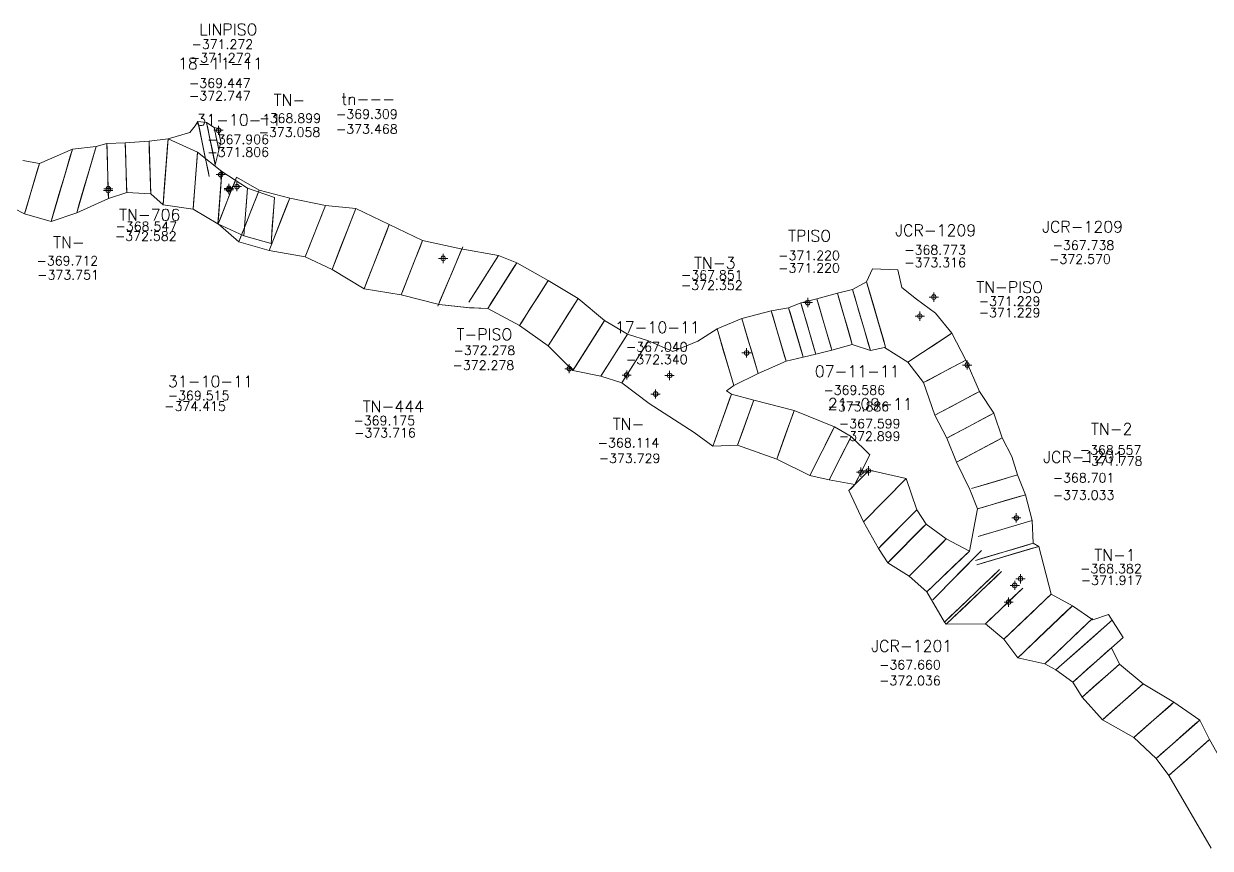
# Model space of a CAD drawing. Extents: x 0 to 99091, y -1812 to 13278.
# Drawn here: x 10564.3 to 10693, y 9902.8 to 9992.3 of the extents above; entities that cross this region are included whole.
import ezdxf
from ezdxf.enums import TextEntityAlignment as Align

# ---------------------------------------------------------------- set-up
doc = ezdxf.new("R2010")
doc.units = 0
doc.header["$MEASUREMENT"] = 0
doc.header["$PDMODE"] = 34
doc.header["$PDSIZE"] = 0.5
for name, color, linetype in [('F-440-8181-E-SCR', 1, 'Continuous'), ('F-440-8181-E-SE', 5, 'Continuous'), ('F-450-7820-W-FI2', 7, 'Continuous'), ('F-450-7820-W-FIC', 226, 'Continuous'), ('F-450-7820-W-SCR', 1, 'Continuous'), ('F-450-7820-W-SEC', 1, 'Continuous'), ('PE', 1, 'Continuous')]:
    doc.layers.add(name, color=color, linetype=linetype)
doc.styles.add('ROMAND', font='ROMAND.SHX')
doc.styles.add('ROMANS', font='ROMANS.SHX', dxfattribs={"width": 2.5})

# ---------------------------------------------------------------- blocks, each defined once
blk = doc.blocks.new('F2')
at = {"lineweight": 0}
blk.add_point((0, 0), dxfattribs=at)
at = {"lineweight": 0, "style": 'ROMAND'}
for tag, height, p in [('NOMBRE', 1.25, (0.2, 6.62)), ('CIELO', 1, (0.14, 4.62)), ('PISO', 1, (0.14, 3.25))]:
    blk.add_attdef(tag, text='', height=height, dxfattribs=at).set_placement(p, align=Align.CENTER)
at = {"lineweight": 0, "style": 'ROMANS', "flags": 1}
for tag, p in [('MINA', (-0.07, -3.26)), ('LOCALIZACION', (-0.07, -4.93)), ('ESTRUCTURA', (-0.07, -6.62)), ('NIVEL', (-0.07, -8.29)), ('OBRA', (-0.07, -10.12)), ('FECHA', (-0.07, -11.79)), ('ATRAS', (-0.07, -13.48)), ('TOPOGRAFO', (2.67, -15.3))]:
    blk.add_attdef(tag, text='', height=1.25, dxfattribs=at).set_placement(p, align=Align.CENTER)

msp = doc.modelspace()

# ---------------------------------------------------------------- linework, layer by layer
at = {"layer": 'F-440-8181-E-SCR', "color": 1, "linetype": 'Continuous', "lineweight": 0, "flags": 128}
for elevation in [-369.45, -372.75]:
    msp.add_lwpolyline([(10585.39, 9980.9), (10585.69, 9979.43)], dxfattribs=dict(at, elevation=elevation))
at = {"layer": 'F-440-8181-E-SCR', "color": 1, "linetype": 'Continuous', "lineweight": 0}
for points in [[(10585.39, 9980.9, -369.45), (10584.96, 9981.02, -369.56), (10584.13, 9981.57, -369.69), (10583.19, 9981.68, -369.82), (10582.88, 9981.21, -369.73), (10582.31, 9980.48, -369.86), (10579.94, 9979.79, -368.79)], [(10585.39, 9980.9, -372.75), (10584.96, 9981.02, -372.76), (10584.13, 9981.57, -372.79), (10583.19, 9981.68, -372.72), (10582.88, 9981.21, -372.53), (10582.31, 9980.48, -372.76), (10579.94, 9979.79, -373.79)], [(10564.37, 9971.65, -367.84), (10563.25, 9972.23, -368.28), (10559.68, 9972.2, -368.01), (10556.77, 9973.96, -367.95), (10553.97, 9975.37, -367.67), (10551.05, 9977.77, -367.51), (10548.19, 9978.67, -367.43), (10545.33, 9979.58, -367.46)], [(10564.37, 9971.65, -372.64), (10563.25, 9972.23, -372.58), (10559.68, 9972.2, -372.71), (10556.77, 9973.96, -372.75), (10553.97, 9975.37, -372.87), (10551.05, 9977.77, -372.91), (10548.19, 9978.67, -373.03), (10545.33, 9979.58, -373.06)], [(10564.2, 9977.44, -368.2), (10565.98, 9977.12, -367.84), (10569.56, 9978.68, -367.34), (10572.14, 9978.96, -366.97), (10573.3, 9979.29, -368.19)], [(10564.2, 9977.44, -372.7), (10565.98, 9977.12, -372.64), (10569.56, 9978.68, -372.44), (10572.14, 9978.96, -372.57), (10573.3, 9979.29, -372.59)], [(10577.89, 9979.53, -367.63), (10575.3, 9979.35, -367.67), (10573.3, 9979.29, -368.19)], [(10577.89, 9979.53, -372.43), (10575.3, 9979.35, -372.47), (10573.3, 9979.29, -372.59)], [(10591.49, 9973.41, -369.19), (10588.56, 9974.43, -368.69), (10585.79, 9976.25, -368.99), (10583.14, 9978.35, -368.99), (10579.94, 9979.79, -368.79), (10577.89, 9979.53, -367.63)], [(10591.49, 9973.41, -373.49), (10588.56, 9974.43, -373.79), (10585.79, 9976.25, -373.59), (10583.14, 9978.35, -373.59), (10579.94, 9979.79, -373.79), (10577.89, 9979.53, -372.43)], [(10585.69, 9979.43, -369.45), (10585.46, 9978.57, -369.56), (10585.07, 9976.96, -369.69), (10585.02, 9976.86, -369.7)], [(10585.69, 9979.43, -372.75), (10585.46, 9978.57, -372.76), (10585.07, 9976.96, -372.79), (10585.02, 9976.86, -372.78)], [(10564.37, 9971.65, -367.84), (10564.37, 9971.65, -367.84), (10567.25, 9970.81, -367.34), (10570.03, 9971.76, -366.97), (10573.48, 9973.3, -368.19)], [(10564.37, 9971.65, -372.64), (10564.37, 9971.65, -372.64), (10567.25, 9970.81, -372.44), (10570.03, 9971.76, -372.57), (10573.48, 9973.3, -372.59)], [(10578.06, 9973.83, -367.63), (10575.46, 9973.95, -367.67), (10573.48, 9973.3, -368.19)], [(10578.06, 9973.83, -372.43), (10575.46, 9973.95, -372.47), (10573.48, 9973.3, -372.59)], [(10591.12, 9968.43, -369.19), (10588.17, 9969.25, -368.69), (10585.36, 9970.56, -368.99), (10582.68, 9972.17, -368.99), (10579.4, 9972.61, -368.79), (10578.06, 9973.83, -367.63)], [(10591.12, 9968.43, -373.49), (10588.17, 9969.25, -373.79), (10585.36, 9970.56, -373.59), (10582.68, 9972.17, -373.59), (10579.4, 9972.61, -373.79), (10578.06, 9973.83, -372.43)]]:
    msp.add_polyline3d(points, dxfattribs=at)
at = {"layer": 'F-440-8181-E-SE', "linetype": 'Continuous', "lineweight": 0}
for points in [[(10583.19, 9981.68, -372.72), (10584.41, 9975.7, -372.72), (10584.41, 9975.7, -371.04), (10584.29, 9976.3, -370.19), (10583.95, 9977.94, -369.82), (10583.65, 9979.44, -369.82), (10583.31, 9981.08, -370.19), (10583.19, 9981.68, -371.04), (10583.19, 9981.68, -372.72)], [(10584.13, 9981.57, -372.79), (10585.07, 9976.96, -372.79), (10585.07, 9976.96, -370.99), (10584.98, 9977.42, -370.08), (10584.72, 9978.69, -369.69), (10584.48, 9979.84, -369.69), (10584.23, 9981.11, -370.08), (10584.13, 9981.57, -370.99), (10584.13, 9981.57, -372.79)], [(10584.96, 9981.02, -372.76), (10585.46, 9978.57, -372.76), (10585.46, 9978.57, -370.91), (10585.41, 9978.81, -369.96), (10585.27, 9979.49, -369.56), (10585.14, 9980.1, -369.56), (10585.01, 9980.77, -369.96), (10584.96, 9981.02, -370.91), (10584.96, 9981.02, -372.76)], [(10585.39, 9980.9, -372.75), (10585.69, 9979.43, -372.75), (10585.69, 9979.43, -370.83), (10585.66, 9979.58, -369.86), (10585.58, 9979.98, -369.45), (10585.5, 9980.35, -369.45), (10585.42, 9980.76, -369.86), (10585.39, 9980.9, -370.83), (10585.39, 9980.9, -372.75)], [(10573.3, 9979.29, -372.59), (10573.48, 9973.3, -372.59), (10573.48, 9973.3, -370.03), (10573.46, 9973.9, -368.74), (10573.41, 9975.54, -368.19), (10573.37, 9977.04, -368.19), (10573.32, 9978.69, -368.74), (10573.3, 9979.29, -370.03), (10573.3, 9979.29, -372.59)], [(10575.3, 9979.35, -372.47), (10575.46, 9973.95, -372.47), (10575.46, 9973.95, -369.69), (10575.44, 9974.49, -368.28), (10575.4, 9975.98, -367.67), (10575.36, 9977.33, -367.67), (10575.31, 9978.81, -368.28), (10575.3, 9979.35, -369.69), (10575.3, 9979.35, -372.47)], [(10577.89, 9979.53, -372.43), (10578.06, 9973.83, -372.43), (10578.06, 9973.83, -369.65), (10578.04, 9974.4, -368.23), (10578, 9975.97, -367.63), (10577.95, 9977.39, -367.63), (10577.91, 9978.96, -368.23), (10577.89, 9979.53, -369.65), (10577.89, 9979.53, -372.43)], [(10579.94, 9979.79, -373.79), (10579.4, 9972.61, -373.79), (10579.4, 9972.61, -370.89), (10579.45, 9973.33, -369.42), (10579.6, 9975.31, -368.79), (10579.74, 9977.1, -368.79), (10579.88, 9979.08, -369.42), (10579.94, 9979.79, -370.89), (10579.94, 9979.79, -373.79)], [(10567.25, 9970.81, -372.44), (10569.56, 9978.68, -372.44), (10569.56, 9978.68, -369.49), (10569.33, 9977.89, -367.99), (10568.69, 9975.73, -367.34), (10568.11, 9973.76, -367.34), (10567.48, 9971.6, -367.99), (10567.25, 9970.81, -369.49), (10567.25, 9970.81, -372.44)], [(10570.03, 9971.76, -372.57), (10572.14, 9978.96, -372.57), (10572.14, 9978.96, -369.32), (10571.93, 9978.24, -367.67), (10571.35, 9976.26, -366.97), (10570.82, 9974.46, -366.97), (10570.24, 9972.48, -367.67), (10570.03, 9971.76, -369.32), (10570.03, 9971.76, -372.57)], [(10583.14, 9978.35, -373.59), (10582.68, 9972.17, -373.59), (10582.68, 9972.17, -370.92), (10582.72, 9972.79, -369.57), (10582.85, 9974.49, -368.99), (10582.97, 9976.03, -368.99), (10583.09, 9977.73, -369.57), (10583.14, 9978.35, -370.92), (10583.14, 9978.35, -373.59)], [(10564.37, 9971.65, -372.64), (10565.98, 9977.12, -372.64), (10565.98, 9977.12, -369.86), (10565.82, 9976.58, -368.45), (10565.38, 9975.07, -367.84), (10564.97, 9973.71, -367.84), (10564.53, 9972.2, -368.45), (10564.37, 9971.65, -369.86), (10564.37, 9971.65, -372.64)], [(10585.79, 9976.25, -373.59), (10585.36, 9970.56, -373.59), (10585.36, 9970.56, -370.92), (10585.41, 9971.13, -369.57), (10585.52, 9972.69, -368.99), (10585.63, 9974.11, -368.99), (10585.75, 9975.68, -369.57), (10585.79, 9976.25, -370.92), (10585.79, 9976.25, -373.59)], [(10588.56, 9974.43, -373.79), (10588.17, 9969.25, -373.79), (10588.17, 9969.25, -370.83), (10588.21, 9969.77, -369.33), (10588.32, 9971.19, -368.69), (10588.42, 9972.49, -368.69), (10588.52, 9973.92, -369.33), (10588.56, 9974.43, -370.83), (10588.56, 9974.43, -373.79)], [(10591.49, 9973.41, -373.49), (10591.12, 9968.43, -373.49), (10591.12, 9968.43, -371), (10591.16, 9968.92, -369.73), (10591.26, 9970.3, -369.19), (10591.35, 9971.54, -369.19), (10591.46, 9972.91, -369.73), (10591.49, 9973.41, -371), (10591.49, 9973.41, -373.49)]]:
    msp.add_polyline3d(points, dxfattribs=at)
at = {"layer": 'F-450-7820-W-SCR', "color": 1, "linetype": 'Continuous', "lineweight": 0, "flags": 128}
for points, elevation in [([(10692.97, 9914.61), (10697.1, 9907.33)], -368.2), ([(10692.97, 9914.61), (10697.1, 9907.33)], -372.4), ([(10688.54, 9910.71), (10693.13, 9902.82)], -372.4), ([(10688.54, 9910.71), (10693.13, 9902.82)], -368.2)]:
    msp.add_lwpolyline(points, dxfattribs=dict(at, elevation=elevation))
at = {"layer": 'F-450-7820-W-SCR', "color": 1, "linetype": 'Continuous', "lineweight": 0}
for points in [[(10587.38, 9975.61, -368.38), (10589.84, 9974.21, -368.18), (10593.15, 9973.34, -368.38), (10597.03, 9972.56, -368.48), (10600.34, 9972.23, -367.88), (10603.95, 9970.48, -368.28), (10607.56, 9968.74, -368.78), (10611.73, 9967.85, -369.08), (10615.81, 9967.14, -369.39)], [(10587.38, 9975.61, -375.18), (10589.84, 9974.21, -373.38), (10593.15, 9973.34, -373.38), (10597.03, 9972.56, -373.38), (10600.34, 9972.23, -373.38), (10603.95, 9970.48, -373.38), (10607.56, 9968.74, -373.48), (10611.73, 9967.85, -373.48), (10615.81, 9967.14, -374.29)], [(10585.4, 9970.58, -368.38), (10587.64, 9968.63, -368.18), (10590.91, 9967.66, -368.38), (10594.83, 9966.98, -368.48), (10597.74, 9965.62, -367.88), (10601.21, 9963.5, -368.28), (10605.26, 9962.88, -368.78), (10609.35, 9961.8, -369.08), (10612.41, 9961.48, -369.21)], [(10585.4, 9970.58, -375.18), (10587.64, 9968.63, -373.38), (10590.91, 9967.66, -373.38), (10594.83, 9966.98, -373.38), (10597.74, 9965.62, -373.38), (10601.21, 9963.5, -373.38), (10605.26, 9962.88, -373.48), (10609.35, 9961.8, -373.48), (10612.66, 9961.47, -373.58)], [(10615.81, 9967.14, -374.29), (10617.8, 9966.35, -374.38), (10621.2, 9964.43, -373.96), (10624.46, 9962.47, -373.75), (10627.31, 9960.07, -373.73), (10629.82, 9958.6, -373.62), (10632.08, 9957.87, -373.61)], [(10615.81, 9967.14, -369.39), (10617.8, 9966.35, -369.48), (10621.2, 9964.43, -369.56), (10624.46, 9962.47, -368.55), (10627.31, 9960.07, -368.83), (10629.82, 9958.6, -368.72), (10632.08, 9957.87, -369.01)], [(10647.29, 9961.46, -367.85), (10647.29, 9961.46, -367.85), (10648.61, 9962.01, -368.42), (10650.37, 9962.42, -368.62), (10652.58, 9963.06, -368.93), (10654.24, 9963.43, -368.73), (10655.76, 9964.29, -368.04), (10656.4, 9965.7, -367.65), (10659.13, 9965.59, -367.65), (10659.57, 9963.67, -367.75)], [(10647.29, 9961.46, -372.45), (10647.29, 9961.46, -372.45), (10648.61, 9962.01, -372.62), (10650.37, 9962.42, -372.62), (10652.58, 9963.06, -372.63), (10654.24, 9963.43, -372.63), (10655.76, 9964.29, -372.74), (10656.4, 9965.7, -372.55), (10659.13, 9965.59, -372.45), (10659.57, 9963.64, -372.45)], [(10659.57, 9963.67, -367.75), (10659.57, 9963.67, -367.75), (10659.57, 9963.67, -367.75), (10661.17, 9962.39, -367.7), (10663.24, 9960.87, -367.63), (10665.02, 9958.69, -367.95)], [(10659.57, 9963.64, -372.45), (10659.57, 9963.64, -372.45), (10659.57, 9963.64, -372.45), (10661.17, 9962.39, -372.6), (10663.24, 9960.87, -372.63), (10665.02, 9958.69, -372.45)], [(10612.41, 9961.48, -369.21), (10614.64, 9961.37, -369.48), (10618.09, 9959.53, -369.56), (10621.19, 9957.33, -368.55), (10623.88, 9954.67, -368.83), (10626.92, 9954.04, -368.72), (10629.18, 9953.31, -369.01)], [(10612.66, 9961.47, -373.58), (10614.64, 9961.37, -374.38), (10618.09, 9959.53, -373.96), (10621.19, 9957.33, -373.75), (10623.88, 9954.67, -373.73), (10626.92, 9954.04, -373.62), (10629.18, 9953.31, -373.61)], [(10632.08, 9957.87, -369.01), (10634.72, 9956.73, -367.54), (10637.42, 9957.82, -367.44), (10639.52, 9959.17, -367.95), (10642.22, 9960.28, -368.05), (10645.41, 9961.12, -367.65), (10647.29, 9961.46, -367.85), (10647.29, 9961.46, -367.85)], [(10632.08, 9957.87, -373.61), (10634.72, 9956.73, -372.34), (10637.42, 9957.82, -372.34), (10639.52, 9959.17, -372.25), (10642.22, 9960.28, -372.35), (10645.41, 9961.12, -372.45), (10647.29, 9961.46, -372.45), (10647.29, 9961.46, -372.45)], [(10665.02, 9958.69, -367.95), (10666.52, 9955.78, -368.02), (10667.99, 9952.37, -367.19), (10669.57, 9950.04, -368.09), (10670.45, 9947.34, -367.69), (10671.53, 9945.34, -367.75)], [(10665.02, 9958.69, -372.45), (10666.52, 9955.78, -372.32), (10667.99, 9952.37, -372.39), (10669.57, 9950.04, -372.29), (10670.45, 9947.34, -372.29), (10671.53, 9945.34, -371.95)], [(10648.88, 9956.09, -372.45), (10648.88, 9956.09, -372.45), (10650.23, 9956.44, -372.62), (10651.98, 9956.85, -372.62), (10654.19, 9957.49, -372.63), (10656.16, 9956.81, -372.63), (10657.69, 9957.16, -372.73)], [(10648.88, 9956.09, -367.85), (10648.88, 9956.09, -367.85), (10650.23, 9956.44, -368.42), (10651.98, 9956.85, -368.62), (10654.19, 9957.49, -368.93), (10656.16, 9956.81, -368.73), (10657.69, 9957.16, -368.09)], [(10657.69, 9957.16, -372.73), (10657.69, 9957.16, -372.73), (10660.24, 9955.57, -372.45)], [(10657.69, 9957.16, -368.09), (10657.69, 9957.16, -368.09), (10660.24, 9955.57, -367.95)], [(10640.54, 9952.44, -372.28), (10641.33, 9953.03, -372.25), (10643.97, 9954.33, -372.35), (10647.02, 9955.65, -372.45), (10648.88, 9956.09, -372.45), (10648.88, 9956.09, -372.45)], [(10640.54, 9952.44, -367.75), (10641.33, 9953.03, -367.95), (10643.97, 9954.33, -368.05), (10647.02, 9955.65, -367.65), (10648.88, 9956.09, -367.85), (10648.88, 9956.09, -367.85)], [(10660.24, 9955.57, -367.95), (10661.93, 9953.34, -368.02), (10663.14, 9949.79, -367.19), (10664.45, 9947.32, -368.09), (10665.5, 9944.71, -367.69), (10666.96, 9941.75, -367.67)], [(10660.24, 9955.57, -372.45), (10661.93, 9953.34, -372.32), (10663.14, 9949.79, -372.39), (10664.45, 9947.32, -372.29), (10665.5, 9944.71, -372.29), (10666.96, 9941.75, -372.17)], [(10637.05, 9947.92, -373.65), (10632.15, 9951.06, -372.34), (10629.18, 9953.31, -373.61)], [(10637.05, 9947.92, -368.55), (10632.15, 9951.06, -367.54), (10629.18, 9953.31, -369.01)], [(10652.26, 9948.55, -373.22), (10647.88, 9950.31, -373.69), (10643.51, 9951.45, -373.57), (10641.09, 9952.1, -373.66), (10640.54, 9952.44, -372.28)], [(10652.26, 9948.55, -367.92), (10647.88, 9950.31, -368.39), (10643.51, 9951.45, -368.77), (10641.09, 9952.1, -368.76), (10640.54, 9952.44, -367.75)], [(10656.09, 9945.49, -368.29), (10654.09, 9947.51, -367.52), (10652.26, 9948.55, -367.92)], [(10656.09, 9945.49, -373.09), (10654.09, 9947.51, -373.12), (10652.26, 9948.55, -373.22)], [(10649.6, 9943.28, -367.92), (10646, 9945.03, -368.39), (10641.76, 9946.55, -368.77), (10639.07, 9946.45, -368.76), (10637.05, 9947.92, -368.55)], [(10649.6, 9943.28, -373.22), (10646, 9945.03, -373.69), (10641.76, 9946.55, -373.57), (10639.07, 9946.45, -373.66), (10637.05, 9947.92, -373.65)], [(10671.53, 9945.34, -367.75), (10672.13, 9943.33, -367.98), (10672.98, 9941.18, -367.91), (10673.71, 9938.38, -368.22), (10673.82, 9935.91, -368.34), (10674.44, 9935.57, -368.32), (10675.79, 9930.39, -366.6)], [(10671.53, 9945.34, -371.95), (10672.13, 9943.33, -371.88), (10672.98, 9941.18, -372.01), (10673.71, 9938.38, -372.02), (10673.82, 9935.91, -371.94), (10674.44, 9935.57, -371.92), (10675.79, 9930.39, -372.2)], [(10654.47, 9942.28, -368.29), (10651.7, 9942.78, -367.52), (10649.6, 9943.28, -367.92)], [(10654.47, 9942.28, -373.09), (10651.7, 9942.78, -373.12), (10649.6, 9943.28, -373.22)], [(10656.02, 9943.84, -367.6), (10660.06, 9942.93, -366.33), (10661.2, 9939.54, -367.47), (10662.2, 9937.99, -367.64), (10664.4, 9936.38, -367.59), (10666.92, 9935.06, -367.5)], [(10656.02, 9943.84, -372.9), (10660.06, 9942.93, -372.83), (10661.2, 9939.54, -372.77), (10662.2, 9937.99, -372.74), (10664.4, 9936.38, -372.59), (10666.92, 9935.06, -372.4)], [(10653.84, 9941.64, -367.6), (10655.41, 9938.25, -366.33), (10657.05, 9935.36, -367.47), (10658.04, 9933.8, -367.64), (10660.38, 9932.33, -367.59), (10662.29, 9930.65, -367.5)], [(10653.84, 9941.64, -372.9), (10655.41, 9938.25, -372.83), (10657.05, 9935.36, -372.77), (10658.04, 9933.8, -372.74), (10660.38, 9932.33, -372.59), (10662.29, 9930.65, -372.4)], [(10666.96, 9941.75, -372.17), (10666.96, 9941.75, -372.17), (10667.8, 9939.64, -372.01), (10666.92, 9935.06, -372.4), (10666.92, 9935.06, -372.4), (10666.92, 9935.06, -372.4)], [(10666.96, 9941.75, -367.67), (10666.96, 9941.75, -367.67), (10667.8, 9939.64, -367.91), (10666.92, 9935.06, -367.5), (10666.92, 9935.06, -367.5)], [(10662.29, 9930.65, -367.5), (10664.19, 9927.35, -367.76), (10664.39, 9927.13, -367.76), (10668.64, 9927.17, -366.83), (10670.65, 9925.49, -366.6), (10672.16, 9923.48, -367.27), (10675.11, 9922.84, -367.85)], [(10662.29, 9930.65, -372.4), (10664.19, 9927.35, -372.26), (10664.39, 9927.13, -372.26), (10668.64, 9927.17, -372.23), (10670.65, 9925.49, -372.2), (10672.16, 9923.48, -372.17), (10675.11, 9922.84, -372.25)], [(10675.79, 9930.39, -366.6), (10678.09, 9929.14, -367.27), (10680.32, 9927.59, -367.73)], [(10675.79, 9930.39, -372.2), (10678.09, 9929.14, -372.17), (10680.32, 9927.59, -372.03)], [(10680.2, 9927.69, -372.04), (10680.32, 9927.59, -372.03), (10681.99, 9928.17, -372.1), (10683.6, 9925.68, -372.11)], [(10680.2, 9927.69, -367.74), (10680.32, 9927.59, -367.73), (10681.99, 9928.17, -367.6), (10683.6, 9925.68, -367.61)], [(10683.6, 9925.68, -372.11), (10682.33, 9924.56, -372.15), (10683.21, 9922.8, -372.11), (10685.77, 9920.66, -372.13), (10689.11, 9918.68, -372.34), (10691.9, 9916.73, -372.37), (10692.97, 9914.61, -372.21)], [(10683.6, 9925.68, -367.61), (10682.33, 9924.56, -367.65), (10683.21, 9922.8, -368.01), (10685.77, 9920.66, -367.93), (10689.11, 9918.68, -368.14), (10691.9, 9916.73, -367.97), (10692.97, 9914.61, -367.41)], [(10675.11, 9922.84, -372.25), (10676.3, 9922.17, -372.1), (10678.13, 9920.85, -372.15), (10679.16, 9919.23, -372.11), (10681.34, 9916.76, -372.13), (10684.76, 9914.84, -372.34), (10687.17, 9912.56, -372.37), (10688.54, 9910.71, -372.21)], [(10675.11, 9922.84, -367.85), (10676.3, 9922.17, -367.6), (10678.13, 9920.85, -367.65), (10679.16, 9919.23, -368.01), (10681.34, 9916.76, -367.93), (10684.76, 9914.84, -368.14), (10687.17, 9912.56, -367.97), (10688.54, 9910.71, -367.41)]]:
    msp.add_polyline3d(points, dxfattribs=at)
at = {"layer": 'F-450-7820-W-SEC', "color": 5, "linetype": 'Continuous', "lineweight": 0}
for points in [[(10585.4, 9970.58, -375.18), (10587.38, 9975.61, -375.18), (10587.38, 9975.61, -371.24), (10587.18, 9975.1, -369.24), (10586.63, 9973.72, -368.38), (10586.14, 9972.47, -368.38), (10585.6, 9971.08, -369.24), (10585.4, 9970.58, -371.24), (10585.4, 9970.58, -375.18)], [(10587.64, 9968.63, -373.38), (10589.84, 9974.21, -373.38), (10589.84, 9974.21, -370.37), (10589.62, 9973.65, -368.84), (10589.01, 9972.11, -368.18), (10588.46, 9970.72, -368.18), (10587.86, 9969.18, -368.84), (10587.64, 9968.63, -370.37), (10587.64, 9968.63, -373.38)], [(10590.91, 9967.66, -373.38), (10593.15, 9973.34, -373.38), (10593.15, 9973.34, -370.48), (10592.92, 9972.77, -369.01), (10592.31, 9971.21, -368.38), (10591.75, 9969.79, -368.38), (10591.14, 9968.23, -369.01), (10590.91, 9967.66, -370.48), (10590.91, 9967.66, -373.38)], [(10594.83, 9966.98, -373.38), (10597.03, 9972.56, -373.38), (10597.03, 9972.56, -370.54), (10596.81, 9972, -369.1), (10596.21, 9970.47, -368.48), (10595.66, 9969.07, -368.48), (10595.05, 9967.53, -369.1), (10594.83, 9966.98, -370.54), (10594.83, 9966.98, -373.38)], [(10597.74, 9965.62, -373.38), (10600.34, 9972.23, -373.38), (10600.34, 9972.23, -370.19), (10600.08, 9971.57, -368.57), (10599.36, 9969.75, -367.88), (10598.71, 9968.1, -367.88), (10598, 9966.28, -368.57), (10597.74, 9965.62, -370.19), (10597.74, 9965.62, -373.38)], [(10601.21, 9963.5, -373.38), (10603.95, 9970.48, -373.38), (10603.95, 9970.48, -370.42), (10603.68, 9969.78, -368.92), (10602.92, 9967.87, -368.28), (10602.23, 9966.12, -368.28), (10601.48, 9964.2, -368.92), (10601.21, 9963.5, -370.42), (10601.21, 9963.5, -373.38)], [(10605.26, 9962.88, -373.48), (10607.56, 9968.74, -373.48), (10607.56, 9968.74, -370.75), (10607.33, 9968.15, -369.37), (10606.7, 9966.54, -368.78), (10606.12, 9965.07, -368.78), (10605.49, 9963.46, -369.37), (10605.26, 9962.88, -370.75), (10605.26, 9962.88, -373.48)], [(10609.22, 9961.62, -373.83), (10611.93, 9968.08, -373.83), (10611.93, 9968.08, -370.93), (10611.66, 9967.43, -369.46), (10610.91, 9965.66, -368.83), (10610.23, 9964.05, -368.83), (10609.49, 9962.27, -369.46), (10609.22, 9961.62, -370.93), (10609.22, 9961.62, -373.83)], [(10612.6, 9962.08, -374.29), (10615.81, 9967.14, -374.29), (10615.81, 9967.14, -371.45), (10615.49, 9966.63, -370.01), (10614.61, 9965.24, -369.39), (10613.8, 9963.98, -369.39), (10612.92, 9962.58, -370.01), (10612.6, 9962.08, -371.45), (10612.6, 9962.08, -374.29)], [(10614.64, 9961.37, -374.38), (10617.8, 9966.35, -374.38), (10617.8, 9966.35, -371.54), (10617.48, 9965.85, -370.1), (10616.61, 9964.48, -369.48), (10615.82, 9963.24, -369.48), (10614.95, 9961.87, -370.1), (10614.64, 9961.37, -371.54), (10614.64, 9961.37, -374.38)], [(10618.09, 9959.53, -373.96), (10621.2, 9964.43, -373.96), (10621.2, 9964.43, -371.41), (10620.89, 9963.94, -370.12), (10620.03, 9962.59, -369.56), (10619.26, 9961.37, -369.56), (10618.4, 9960.02, -370.12), (10618.09, 9959.53, -371.41), (10618.09, 9959.53, -373.96)], [(10657.82, 9957.18, -372.74), (10655.76, 9964.29, -372.74), (10655.76, 9964.29, -370.01), (10655.97, 9963.58, -368.63), (10656.53, 9961.63, -368.04), (10657.05, 9959.85, -368.04), (10657.62, 9957.9, -368.63), (10657.82, 9957.18, -370.01), (10657.82, 9957.18, -372.74)], [(10654.19, 9957.49, -372.63), (10652.58, 9963.06, -372.63), (10652.58, 9963.06, -370.48), (10652.74, 9962.5, -369.4), (10653.18, 9960.97, -368.93), (10653.59, 9959.58, -368.93), (10654.03, 9958.04, -369.4), (10654.19, 9957.49, -370.48), (10654.19, 9957.49, -372.63)], [(10656.16, 9956.81, -372.63), (10654.24, 9963.43, -372.63), (10654.24, 9963.43, -370.37), (10654.43, 9962.77, -369.23), (10654.96, 9960.95, -368.73), (10655.44, 9959.29, -368.73), (10655.97, 9957.47, -369.23), (10656.16, 9956.81, -370.37), (10656.16, 9956.81, -372.63)], [(10621.19, 9957.33, -373.75), (10624.46, 9962.47, -373.75), (10624.46, 9962.47, -370.73), (10624.13, 9961.96, -369.2), (10623.23, 9960.54, -368.55), (10622.42, 9959.26, -368.55), (10621.52, 9957.84, -369.2), (10621.19, 9957.33, -370.73), (10621.19, 9957.33, -373.75)], [(10648.88, 9956.09, -372.45), (10647.29, 9961.46, -372.45), (10647.29, 9961.46, -369.78), (10647.45, 9960.93, -368.43), (10647.89, 9959.45, -367.85), (10648.28, 9958.11, -367.85), (10648.72, 9956.63, -368.43), (10648.88, 9956.09, -369.78), (10648.88, 9956.09, -372.45)], [(10650.23, 9956.44, -372.62), (10648.61, 9962.01, -372.62), (10648.61, 9962.01, -370.18), (10648.77, 9961.45, -368.95), (10649.22, 9959.92, -368.42), (10649.62, 9958.53, -368.42), (10650.07, 9957, -368.95), (10650.23, 9956.44, -370.18), (10650.23, 9956.44, -372.62)], [(10651.98, 9956.85, -372.62), (10650.37, 9962.42, -372.62), (10650.37, 9962.42, -370.3), (10650.53, 9961.86, -369.13), (10650.98, 9960.33, -368.62), (10651.38, 9958.94, -368.62), (10651.82, 9957.4, -369.13), (10651.98, 9956.85, -370.3), (10651.98, 9956.85, -372.62)], [(10623.88, 9954.67, -373.73), (10627.31, 9960.07, -373.73), (10627.31, 9960.07, -370.89), (10626.97, 9959.53, -369.45), (10626.03, 9958.04, -368.83), (10625.17, 9956.69, -368.83), (10624.23, 9955.21, -369.45), (10623.88, 9954.67, -370.89), (10623.88, 9954.67, -373.73)], [(10643.97, 9954.33, -372.35), (10642.22, 9960.28, -372.35), (10642.22, 9960.28, -369.85), (10642.39, 9959.69, -368.59), (10642.88, 9958.05, -368.05), (10643.32, 9956.56, -368.05), (10643.8, 9954.93, -368.59), (10643.97, 9954.33, -369.85), (10643.97, 9954.33, -372.35)], [(10647.02, 9955.65, -372.45), (10645.41, 9961.12, -372.45), (10645.41, 9961.12, -369.67), (10645.57, 9960.57, -368.26), (10646.02, 9959.07, -367.65), (10646.42, 9957.7, -367.65), (10646.86, 9956.2, -368.26), (10647.02, 9955.65, -369.67), (10647.02, 9955.65, -372.45)], [(10641.33, 9953.03, -372.25), (10639.52, 9959.17, -372.25), (10639.52, 9959.17, -369.75), (10639.7, 9958.56, -368.49), (10640.2, 9956.87, -367.95), (10640.65, 9955.34, -367.95), (10641.15, 9953.65, -368.49), (10641.33, 9953.03, -369.75), (10641.33, 9953.03, -372.25)], [(10660.24, 9955.57, -372.45), (10665.02, 9958.69, -372.45), (10665.02, 9958.69, -369.84), (10664.54, 9958.38, -368.52), (10663.23, 9957.52, -367.95), (10662.03, 9956.74, -367.95), (10660.72, 9955.88, -368.52), (10660.24, 9955.57, -369.84), (10660.24, 9955.57, -372.45)], [(10626.92, 9954.04, -373.62), (10629.82, 9958.6, -373.62), (10629.82, 9958.6, -370.77), (10629.53, 9958.14, -369.33), (10628.73, 9956.89, -368.72), (10628.01, 9955.75, -368.72), (10627.21, 9954.5, -369.33), (10626.92, 9954.04, -370.77), (10626.92, 9954.04, -373.62)], [(10629.18, 9953.31, -373.61), (10632.08, 9957.87, -373.61), (10632.08, 9957.87, -370.94), (10631.79, 9957.41, -369.58), (10630.99, 9956.16, -369.01), (10630.27, 9955.02, -369.01), (10629.47, 9953.77, -369.58), (10629.18, 9953.31, -370.94), (10629.18, 9953.31, -373.61)], [(10661.93, 9953.34, -372.32), (10666.52, 9955.78, -372.32), (10666.52, 9955.78, -369.83), (10666.06, 9955.53, -368.57), (10664.8, 9954.86, -368.02), (10663.65, 9954.25, -368.02), (10662.39, 9953.58, -368.57), (10661.93, 9953.34, -369.83), (10661.93, 9953.34, -372.32)], [(10663.14, 9949.79, -372.39), (10667.99, 9952.37, -372.39), (10667.99, 9952.37, -369.38), (10667.51, 9952.11, -367.85), (10666.17, 9951.4, -367.19), (10664.96, 9950.76, -367.19), (10663.62, 9950.05, -367.85), (10663.14, 9949.79, -369.38), (10663.14, 9949.79, -372.39)], [(10641.09, 9952.1, -373.66), (10639.07, 9946.45, -373.66), (10639.07, 9946.45, -370.81), (10639.27, 9947.02, -369.37), (10639.83, 9948.57, -368.76), (10640.33, 9949.98, -368.76), (10640.89, 9951.54, -369.37), (10641.09, 9952.1, -370.81), (10641.09, 9952.1, -373.66)], [(10643.51, 9951.45, -373.57), (10641.76, 9946.55, -373.57), (10641.76, 9946.55, -370.78), (10641.93, 9947.04, -369.37), (10642.42, 9948.39, -368.77), (10642.86, 9949.61, -368.77), (10643.34, 9950.96, -369.37), (10643.51, 9951.45, -370.78), (10643.51, 9951.45, -373.57)], [(10647.88, 9950.31, -373.69), (10646, 9945.03, -373.69), (10646, 9945.03, -370.61), (10646.18, 9945.56, -369.06), (10646.7, 9947.01, -368.39), (10647.18, 9948.33, -368.39), (10647.7, 9949.78, -369.06), (10647.88, 9950.31, -370.61), (10647.88, 9950.31, -373.69)], [(10664.45, 9947.32, -372.29), (10669.57, 9950.04, -372.29), (10669.57, 9950.04, -369.86), (10669.06, 9949.77, -368.62), (10667.65, 9949.02, -368.09), (10666.37, 9948.34, -368.09), (10664.96, 9947.59, -368.62), (10664.45, 9947.32, -369.86), (10664.45, 9947.32, -372.29)], [(10652.26, 9948.55, -373.22), (10649.6, 9943.28, -373.22), (10649.6, 9943.28, -370.14), (10649.87, 9943.81, -368.59), (10650.6, 9945.26, -367.92), (10651.26, 9946.57, -367.92), (10651.99, 9948.02, -368.59), (10652.26, 9948.55, -370.14), (10652.26, 9948.55, -373.22)], [(10654.09, 9947.51, -373.12), (10651.7, 9942.78, -373.12), (10651.7, 9942.78, -369.87), (10651.94, 9943.25, -368.22), (10652.59, 9944.56, -367.52), (10653.19, 9945.74, -367.52), (10653.85, 9947.04, -368.22), (10654.09, 9947.51, -369.87), (10654.09, 9947.51, -373.12)], [(10665.5, 9944.71, -372.29), (10670.45, 9947.34, -372.29), (10670.45, 9947.34, -369.62), (10669.95, 9947.07, -368.27), (10668.59, 9946.35, -367.69), (10667.36, 9945.69, -367.69), (10666, 9944.97, -368.27), (10665.5, 9944.71, -369.62), (10665.5, 9944.71, -372.29)], [(10656.09, 9945.49, -373.09), (10654.47, 9942.28, -373.09), (10654.47, 9942.28, -370.3), (10654.63, 9942.6, -368.89), (10655.08, 9943.48, -368.29), (10655.48, 9944.29, -368.29), (10655.93, 9945.17, -368.89), (10656.09, 9945.49, -370.3), (10656.09, 9945.49, -373.09)], [(10653.84, 9941.64, -372.9), (10656.02, 9943.84, -372.9), (10656.02, 9943.84, -369.83), (10655.81, 9943.62, -368.27), (10655.21, 9943.01, -367.6), (10654.66, 9942.46, -367.6), (10654.06, 9941.86, -368.27), (10653.84, 9941.64, -369.83), (10653.84, 9941.64, -372.9)], [(10667.15, 9941.85, -371.88), (10672.13, 9943.33, -371.88), (10672.13, 9943.33, -369.62), (10671.63, 9943.18, -368.48), (10670.26, 9942.77, -367.98), (10669.02, 9942.4, -367.98), (10667.64, 9942, -368.48), (10667.15, 9941.85, -369.62), (10667.15, 9941.85, -371.88)], [(10655.41, 9938.25, -372.83), (10660.06, 9942.93, -372.83), (10660.06, 9942.93, -369.06), (10659.59, 9942.47, -367.15), (10658.32, 9941.18, -366.33), (10657.15, 9940.01, -366.33), (10655.87, 9938.72, -367.15), (10655.41, 9938.25, -369.06), (10655.41, 9938.25, -372.83)], [(10667.8, 9939.64, -372.01), (10672.98, 9941.18, -372.01), (10672.98, 9941.18, -369.63), (10672.46, 9941.03, -368.43), (10671.04, 9940.61, -367.91), (10669.74, 9940.22, -367.91), (10668.32, 9939.8, -368.43), (10667.8, 9939.64, -369.63), (10667.8, 9939.64, -372.01)], [(10657.05, 9935.36, -372.77), (10661.2, 9939.54, -372.77), (10661.2, 9939.54, -369.7), (10660.79, 9939.13, -368.14), (10659.64, 9937.97, -367.47), (10658.61, 9936.93, -367.47), (10657.46, 9935.77, -368.14), (10657.05, 9935.36, -369.7), (10657.05, 9935.36, -372.77)], [(10667.86, 9936.64, -372.02), (10673.71, 9938.38, -372.02), (10673.71, 9938.38, -369.81), (10673.12, 9938.2, -368.7), (10671.51, 9937.72, -368.22), (10670.05, 9937.29, -368.22), (10668.44, 9936.81, -368.7), (10667.86, 9936.64, -369.81), (10667.86, 9936.64, -372.02)], [(10658.04, 9933.8, -372.74), (10662.2, 9937.99, -372.74), (10662.2, 9937.99, -369.78), (10661.78, 9937.57, -368.28), (10660.64, 9936.42, -367.64), (10659.6, 9935.38, -367.64), (10658.46, 9934.22, -368.28), (10658.04, 9933.8, -369.78), (10658.04, 9933.8, -372.74)], [(10660.38, 9932.33, -372.59), (10664.4, 9936.38, -372.59), (10664.4, 9936.38, -369.69), (10664, 9935.97, -368.22), (10662.89, 9934.86, -367.59), (10661.89, 9933.85, -367.59), (10660.78, 9932.73, -368.22), (10660.38, 9932.33, -369.69), (10660.38, 9932.33, -372.59)], [(10667.58, 9934.05, -371.94), (10673.82, 9935.91, -371.94), (10673.82, 9935.91, -369.85), (10673.19, 9935.72, -368.79), (10671.48, 9935.21, -368.34), (10669.92, 9934.75, -368.34), (10668.21, 9934.24, -368.79), (10667.58, 9934.05, -369.85), (10667.58, 9934.05, -371.94)], [(10667.73, 9933.57, -371.92), (10674.44, 9935.57, -371.92), (10674.44, 9935.57, -369.84), (10673.77, 9935.37, -368.78), (10671.92, 9934.82, -368.32), (10670.24, 9934.32, -368.32), (10668.4, 9933.77, -368.78), (10667.73, 9933.57, -369.84), (10667.73, 9933.57, -371.92)], [(10662.29, 9930.65, -372.4), (10666.92, 9935.06, -372.4), (10666.92, 9935.06, -369.56), (10666.45, 9934.62, -368.12), (10665.18, 9933.41, -367.5), (10664.02, 9932.3, -367.5), (10662.75, 9931.09, -368.12), (10662.29, 9930.65, -369.56), (10662.29, 9930.65, -372.4)], [(10662.94, 9929.79, -372.42), (10668.22, 9935.12, -372.42), (10668.22, 9935.12, -369.81), (10667.69, 9934.59, -368.48), (10666.24, 9933.12, -367.92), (10664.92, 9931.79, -367.92), (10663.47, 9930.33, -368.48), (10662.94, 9929.79, -369.81), (10662.94, 9929.79, -372.42)], [(10664.19, 9927.35, -372.26), (10670.19, 9933.07, -372.26), (10670.19, 9933.07, -369.65), (10669.59, 9932.5, -368.33), (10667.94, 9930.93, -367.76), (10666.44, 9929.49, -367.76), (10664.79, 9927.92, -368.33), (10664.19, 9927.35, -369.65), (10664.19, 9927.35, -372.26)], [(10664.39, 9927.13, -372.26), (10670.4, 9932.86, -372.26), (10670.4, 9932.86, -369.65), (10669.8, 9932.28, -368.32), (10668.15, 9930.71, -367.76), (10666.65, 9929.28, -367.76), (10665, 9927.7, -368.32), (10664.39, 9927.13, -369.65), (10664.39, 9927.13, -372.26)], [(10668.64, 9927.17, -372.23), (10672.69, 9931.03, -372.23), (10672.69, 9931.03, -369.09), (10672.29, 9930.65, -367.51), (10671.17, 9929.58, -366.83), (10670.16, 9928.62, -366.83), (10669.04, 9927.56, -367.51), (10668.64, 9927.17, -369.09), (10668.64, 9927.17, -372.23)], [(10670.65, 9925.49, -372.2), (10675.79, 9930.39, -372.2), (10675.79, 9930.39, -368.95), (10675.28, 9929.9, -367.3), (10673.86, 9928.56, -366.6), (10672.58, 9927.33, -366.6), (10671.16, 9925.98, -367.3), (10670.65, 9925.49, -368.95), (10670.65, 9925.49, -372.2)], [(10672.16, 9923.48, -372.17), (10678.09, 9929.14, -372.17), (10678.09, 9929.14, -369.33), (10677.5, 9928.57, -367.89), (10675.87, 9927.01, -367.27), (10674.38, 9925.6, -367.27), (10672.75, 9924.04, -367.89), (10672.16, 9923.48, -369.33), (10672.16, 9923.48, -372.17)], [(10675.11, 9922.84, -372.25), (10680.25, 9927.74, -372.25), (10680.25, 9927.74, -369.69), (10679.74, 9927.25, -368.4), (10678.33, 9925.9, -367.85), (10677.04, 9924.68, -367.85), (10675.63, 9923.33, -368.4), (10675.11, 9922.84, -369.69), (10675.11, 9922.84, -372.25)], [(10676.3, 9922.17, -372.1), (10682.45, 9927.6, -372.1), (10682.45, 9927.6, -369.49), (10681.83, 9927.05, -368.17), (10680.14, 9925.56, -367.6), (10678.6, 9924.21, -367.6), (10676.91, 9922.71, -368.17), (10676.3, 9922.17, -369.49), (10676.3, 9922.17, -372.1)], [(10678.13, 9920.85, -372.15), (10682.33, 9924.56, -372.15), (10682.33, 9924.56, -369.54), (10681.91, 9924.19, -368.22), (10680.75, 9923.17, -367.65), (10679.7, 9922.24, -367.65), (10678.55, 9921.22, -368.22), (10678.13, 9920.85, -369.54), (10678.13, 9920.85, -372.15)], [(10679.16, 9919.23, -372.11), (10683.21, 9922.8, -372.11), (10683.21, 9922.8, -369.73), (10682.8, 9922.44, -368.52), (10681.69, 9921.46, -368.01), (10680.68, 9920.57, -368.01), (10679.56, 9919.59, -368.52), (10679.16, 9919.23, -369.73), (10679.16, 9919.23, -372.11)], [(10681.34, 9916.76, -372.13), (10685.77, 9920.66, -372.13), (10685.77, 9920.66, -369.69), (10685.32, 9920.27, -368.46), (10684.11, 9919.19, -367.93), (10683, 9918.22, -367.93), (10681.78, 9917.15, -368.46), (10681.34, 9916.76, -369.69), (10681.34, 9916.76, -372.13)], [(10684.76, 9914.84, -372.34), (10689.11, 9918.68, -372.34), (10689.11, 9918.68, -369.91), (10688.68, 9918.29, -368.67), (10687.48, 9917.24, -368.14), (10686.39, 9916.28, -368.14), (10685.2, 9915.22, -368.67), (10684.76, 9914.84, -369.91), (10684.76, 9914.84, -372.34)], [(10687.17, 9912.56, -372.37), (10691.9, 9916.73, -372.37), (10691.9, 9916.73, -369.82), (10691.42, 9916.31, -368.52), (10690.12, 9915.17, -367.97), (10688.94, 9914.13, -367.97), (10687.64, 9912.98, -368.52), (10687.17, 9912.56, -369.82), (10687.17, 9912.56, -372.37)], [(10688.54, 9910.71, -372.21), (10692.97, 9914.61, -372.21), (10692.97, 9914.61, -369.43), (10692.52, 9914.22, -368.02), (10691.31, 9913.15, -367.41), (10690.2, 9912.17, -367.41), (10688.98, 9911.1, -368.02), (10688.54, 9910.71, -369.43), (10688.54, 9910.71, -372.21)]]:
    msp.add_polyline3d(points, dxfattribs=at)

# ---------------------------------------------------------------- block references
at = {"layer": 'F-450-7820-W-FI2', "color": 2, "linetype": 'Continuous', "lineweight": 0}
for p, values in [((10585.43, 9980.71, -369.45), {'NOMBRE': '18-11-11', 'CIELO': '-369.447', 'PISO': '-372.747'}), ((10663.05, 9962.62, -368.77), {'NOMBRE': 'JCR-1209', 'CIELO': '-368.773', 'PISO': '-373.316'})]:
    msp.add_blockref('F2', p, dxfattribs=at).add_auto_attribs(values)
ref = msp.add_blockref('F2', (10586.53, 9974.27, -369.31), dxfattribs=at)
ref.add_attrib('NOMBRE', 'tn---', dxfattribs={"layer": '0', "lineweight": 0, "height": 1.25, "style": 'ROMAND'}).set_placement((10601.66, 9983.49, -369.31), align=Align.CENTER)
ref.add_attrib('CIELO', '-369.309', dxfattribs={"layer": '0', "lineweight": 0, "height": 1, "style": 'ROMAND'}).set_placement((10601.52, 9981.97, -369.31), align=Align.CENTER)
ref.add_attrib('PISO', '-373.468', dxfattribs={"layer": '0', "lineweight": 0, "height": 1, "style": 'ROMAND'}).set_placement((10601.52, 9980.35, -369.31), align=Align.CENTER)
ref = msp.add_blockref('F2', (10586.55, 9974.41, -368.9), dxfattribs=at)
ref.add_attrib('NOMBRE', 'TN-', dxfattribs={"layer": '0', "lineweight": 0, "height": 1.25, "style": 'ROMAND'}).set_placement((10593.12, 9983.37, -368.9), align=Align.CENTER)
ref.add_attrib('CIELO', '-368.899', dxfattribs={"layer": '0', "lineweight": 0, "height": 1, "style": 'ROMAND'}).set_placement((10593.2, 9981.52, -368.9), align=Align.CENTER)
ref.add_attrib('PISO', '-373.058', dxfattribs={"layer": '0', "lineweight": 0, "height": 1, "style": 'ROMAND'}).set_placement((10593.12, 9980.01, -368.9), align=Align.CENTER)
ref = msp.add_blockref('F2', (10573.46, 9974.37, -369.71), dxfattribs=at)
ref.add_attrib('NOMBRE', 'TN-', dxfattribs={"layer": '0', "lineweight": 0, "height": 1.25, "style": 'ROMAND'}).set_placement((10569.19, 9967.94, -369.71), align=Align.CENTER)
ref.add_attrib('CIELO', '-369.712', dxfattribs={"layer": '0', "lineweight": 0, "height": 1, "style": 'ROMAND'}).set_placement((10569.02, 9966.06, -369.71), align=Align.CENTER)
ref.add_attrib('PISO', '-373.751', dxfattribs={"layer": '0', "lineweight": 0, "height": 1, "style": 'ROMAND'}).set_placement((10569.1, 9964.53, -369.71), align=Align.CENTER)
ref = msp.add_blockref('F2', (10609.8, 9966.81, -369.51), dxfattribs=at)
ref.add_attrib('NOMBRE', '31-10-11', dxfattribs={"layer": '0', "lineweight": 0, "height": 1.25, "style": 'ROMAND'}).set_placement((10584.55, 9952.84, -369.51), align=Align.CENTER)
ref.add_attrib('CIELO', '-369.515', dxfattribs={"layer": '0', "lineweight": 0, "height": 1, "style": 'ROMAND'}).set_placement((10583.26, 9951.44, -369.51), align=Align.CENTER)
ref.add_attrib('PISO', '-374.415', dxfattribs={"layer": '0', "lineweight": 0, "height": 1, "style": 'ROMAND'}).set_placement((10582.88, 9950.28, -369.51), align=Align.CENTER)
ref = msp.add_blockref('F2', (10623.49, 9954.85, -372.28), dxfattribs=at)
ref.add_attrib('NOMBRE', 'T-PISO', dxfattribs={"layer": '0', "lineweight": 0, "height": 1.25, "style": 'ROMAND'}).set_placement((10614.28, 9957.95, -372.28), align=Align.CENTER)
ref.add_attrib('CIELO', '-372.278', dxfattribs={"layer": '0', "lineweight": 0, "height": 1, "style": 'ROMAND'}).set_placement((10614.28, 9956.34, -372.28), align=Align.CENTER)
ref.add_attrib('PISO', '-372.278', dxfattribs={"layer": '0', "lineweight": 0, "height": 1, "style": 'ROMAND'}).set_placement((10614.17, 9954.73, -372.28), align=Align.CENTER)
ref = msp.add_blockref('F2', (10655.14, 9943.62, -369.59), dxfattribs=at)
ref.add_attrib('NOMBRE', '07-11-11', dxfattribs={"layer": '0', "lineweight": 0, "height": 1.25, "style": 'ROMAND'}).set_placement((10654.74, 9953.94, -369.59), align=Align.CENTER)
ref.add_attrib('CIELO', '-369.586', dxfattribs={"layer": '0', "lineweight": 0, "height": 1, "style": 'ROMAND'}).set_placement((10654.41, 9952.03, -369.59), align=Align.CENTER)
ref.add_attrib('PISO', '-373.886', dxfattribs={"layer": '0', "lineweight": 0, "height": 1, "style": 'ROMAND'}).set_placement((10654.86, 9950.24, -369.59), align=Align.CENTER)
ref = msp.add_blockref('F2', (10629.72, 9954.16, -369.18), dxfattribs=at)
ref.add_attrib('NOMBRE', 'TN-444', dxfattribs={"layer": '0', "lineweight": 0, "height": 1.25, "style": 'ROMAND'}).set_placement((10604.4, 9950.13, -369.18), align=Align.CENTER)
ref.add_attrib('CIELO', '-369.175', dxfattribs={"layer": '0', "lineweight": 0, "height": 1, "style": 'ROMAND'}).set_placement((10603.41, 9948.72, -369.18), align=Align.CENTER)
ref.add_attrib('PISO', '-373.716', dxfattribs={"layer": '0', "lineweight": 0, "height": 1, "style": 'ROMAND'}).set_placement((10603.49, 9947.4, -369.18), align=Align.CENTER)
ref = msp.add_blockref('F2', (10634.37, 9954.11, -368.11), dxfattribs=at)
ref.add_attrib('NOMBRE', 'TN-', dxfattribs={"layer": '0', "lineweight": 0, "height": 1.25, "style": 'ROMAND'}).set_placement((10629.92, 9948.22, -368.11), align=Align.CENTER)
ref.add_attrib('CIELO', '-368.114', dxfattribs={"layer": '0', "lineweight": 0, "height": 1, "style": 'ROMAND'}).set_placement((10629.92, 9946.31, -368.11), align=Align.CENTER)
ref.add_attrib('PISO', '-373.729', dxfattribs={"layer": '0', "lineweight": 0, "height": 1, "style": 'ROMAND'}).set_placement((10630.03, 9944.63, -368.11), align=Align.CENTER)
ref = msp.add_blockref('F2', (10671.83, 9931.34, -368.7), dxfattribs=at)
ref.add_attrib('NOMBRE', 'JCR-1201', dxfattribs={"layer": '0', "lineweight": 0, "height": 1.25, "style": 'ROMAND'}).set_placement((10679.3, 9944.64, -368.7), align=Align.CENTER)
ref.add_attrib('CIELO', '-368.701', dxfattribs={"layer": '0', "lineweight": 0, "height": 1, "style": 'ROMAND'}).set_placement((10679.3, 9942.51, -368.7), align=Align.CENTER)
ref.add_attrib('PISO', '-373.033', dxfattribs={"layer": '0', "lineweight": 0, "height": 1, "style": 'ROMAND'}).set_placement((10679.3, 9940.64, -368.7), align=Align.CENTER)
at = {"layer": 'F-450-7820-W-FIC', "color": 5, "linetype": 'Continuous', "lineweight": 0}
ref = msp.add_blockref('F2', (10661.53, 9960.55, -367.74), dxfattribs=at)
ref.add_attrib('NOMBRE', 'JCR-1209', dxfattribs={"layer": '0', "lineweight": 0, "height": 1.25, "style": 'ROMAND'}).set_placement((10679.19, 9969.62, -367.74), align=Align.CENTER)
ref.add_attrib('CIELO', '-367.738', dxfattribs={"layer": '0', "lineweight": 0, "height": 1, "style": 'ROMAND'}).set_placement((10679.29, 9967.74, -367.74), align=Align.CENTER)
ref.add_attrib('PISO', '-372.570', dxfattribs={"layer": '0', "lineweight": 0, "height": 1, "style": 'ROMAND'}).set_placement((10678.91, 9966.24, -367.74), align=Align.CENTER)
for p, values in [((10649.37, 9962.02, -371.22), {'NOMBRE': 'TPISO', 'CIELO': '-371.220', 'PISO': '-371.220'}), ((10632.85, 9952.1, -367.04), {'NOMBRE': '17-10-11', 'CIELO': '-367.040', 'PISO': '-372.340'}), ((10655.95, 9943.77, -367.6), {'NOMBRE': '21-09-11', 'CIELO': '-367.599', 'PISO': '-372.899'})]:
    msp.add_blockref('F2', p, dxfattribs=at).add_auto_attribs(values)
ref = msp.add_blockref('F2', (10642.73, 9956.56, -367.85), dxfattribs=at)
ref.add_attrib('NOMBRE', 'TN-3', dxfattribs={"layer": '0', "lineweight": 0, "height": 1.25, "style": 'ROMAND'}).set_placement((10639.28, 9965.7, -367.85), align=Align.CENTER)
ref.add_attrib('CIELO', '-367.851', dxfattribs={"layer": '0', "lineweight": 0, "height": 1, "style": 'ROMAND'}).set_placement((10638.96, 9964.52, -367.85), align=Align.CENTER)
ref.add_attrib('PISO', '-372.352', dxfattribs={"layer": '0', "lineweight": 0, "height": 1, "style": 'ROMAND'}).set_placement((10638.96, 9963.4, -367.85), align=Align.CENTER)
ref = msp.add_blockref('F2', (10666.67, 9955.25, -371.23), dxfattribs=at)
ref.add_attrib('NOMBRE', 'TN-PISO', dxfattribs={"layer": '0', "lineweight": 0, "height": 1.25, "style": 'ROMAND'}).set_placement((10671.27, 9963.07, -371.23), align=Align.CENTER)
ref.add_attrib('CIELO', '-371.229', dxfattribs={"layer": '0', "lineweight": 0, "height": 1, "style": 'ROMAND'}).set_placement((10671.27, 9961.67, -371.23), align=Align.CENTER)
ref.add_attrib('PISO', '-371.229', dxfattribs={"layer": '0', "lineweight": 0, "height": 1, "style": 'ROMAND'}).set_placement((10671.27, 9960.43, -371.23), align=Align.CENTER)
ref = msp.add_blockref('F2', (10672, 9938.66, -368.56), dxfattribs=at)
ref.add_attrib('NOMBRE', 'TN-2', dxfattribs={"layer": '0', "lineweight": 0, "height": 1.25, "style": 'ROMAND'}).set_placement((10682.35, 9947.69, -368.56), align=Align.CENTER)
ref.add_attrib('CIELO', '-368.557', dxfattribs={"layer": '0', "lineweight": 0, "height": 1, "style": 'ROMAND'}).set_placement((10682.23, 9945.53, -368.56), align=Align.CENTER)
ref.add_attrib('PISO', '-371.778', dxfattribs={"layer": '0', "lineweight": 0, "height": 1, "style": 'ROMAND'}).set_placement((10682.35, 9944.34, -368.56), align=Align.CENTER)
ref = msp.add_blockref('F2', (10672.45, 9932.06, -368.38), dxfattribs=at)
ref.add_attrib('NOMBRE', 'TN-1', dxfattribs={"layer": '0', "lineweight": 0, "height": 1.25, "style": 'ROMAND'}).set_placement((10682.71, 9934.01, -368.38), align=Align.CENTER)
ref.add_attrib('CIELO', '-368.382', dxfattribs={"layer": '0', "lineweight": 0, "height": 1, "style": 'ROMAND'}).set_placement((10682.27, 9932.66, -368.38), align=Align.CENTER)
ref.add_attrib('PISO', '-371.917', dxfattribs={"layer": '0', "lineweight": 0, "height": 1, "style": 'ROMAND'}).set_placement((10682.34, 9931.39, -368.38), align=Align.CENTER)
ref = msp.add_blockref('F2', (10671.17, 9929.53, -367.66), dxfattribs=at)
ref.add_attrib('NOMBRE', 'JCR-1201', dxfattribs={"layer": '0', "lineweight": 0, "height": 1.25, "style": 'ROMAND'}).set_placement((10660.65, 9924.14, -367.66), align=Align.CENTER)
ref.add_attrib('CIELO', '-367.660', dxfattribs={"layer": '0', "lineweight": 0, "height": 1, "style": 'ROMAND'}).set_placement((10660.46, 9922.23, -367.66), align=Align.CENTER)
ref.add_attrib('PISO', '-372.036', dxfattribs={"layer": '0', "lineweight": 0, "height": 1, "style": 'ROMAND'}).set_placement((10660.46, 9920.51, -367.66), align=Align.CENTER)
at = {"layer": 'PE', "color": 2, "linetype": 'Continuous', "lineweight": 0}
ref = msp.add_blockref('F2', (10585.66, 9975.9, -371.27), dxfattribs=at)
ref.add_attrib('NOMBRE', 'LINPISO', dxfattribs={"layer": '0', "lineweight": 0, "height": 1.25, "style": 'ROMAND'}).set_placement((10586.48, 9991.02, -371.27), align=Align.CENTER)
ref.add_attrib('CIELO', '-371.272', dxfattribs={"layer": '0', "lineweight": 0, "height": 1, "style": 'ROMAND'}).set_placement((10585.84, 9989.55, -371.27), align=Align.CENTER)
ref.add_attrib('PISO', '-371.272', dxfattribs={"layer": '0', "lineweight": 0, "height": 1, "style": 'ROMAND'}).set_placement((10585.65, 9988.08, -371.27), align=Align.CENTER)
msp.add_blockref('F2', (10587.42, 9974.6, -367.91), dxfattribs=at).add_auto_attribs({'NOMBRE': '31-10-11', 'CIELO': '-367.906', 'PISO': '-371.806'})
ref = msp.add_blockref('F2', (10573.45, 9974.19, -368.55), dxfattribs=at)
ref.add_attrib('NOMBRE', 'TN-706', dxfattribs={"layer": '0', "lineweight": 0, "height": 1.25, "style": 'ROMAND'}).set_placement((10577.96, 9970.92, -368.55), align=Align.CENTER)
ref.add_attrib('CIELO', '-368.547', dxfattribs={"layer": '0', "lineweight": 0, "height": 1, "style": 'ROMAND'}).set_placement((10577.59, 9969.8, -368.55), align=Align.CENTER)
ref.add_attrib('PISO', '-372.582', dxfattribs={"layer": '0', "lineweight": 0, "height": 1, "style": 'ROMAND'}).set_placement((10577.53, 9968.73, -368.55), align=Align.CENTER)

doc.saveas('drawing.dxf')
